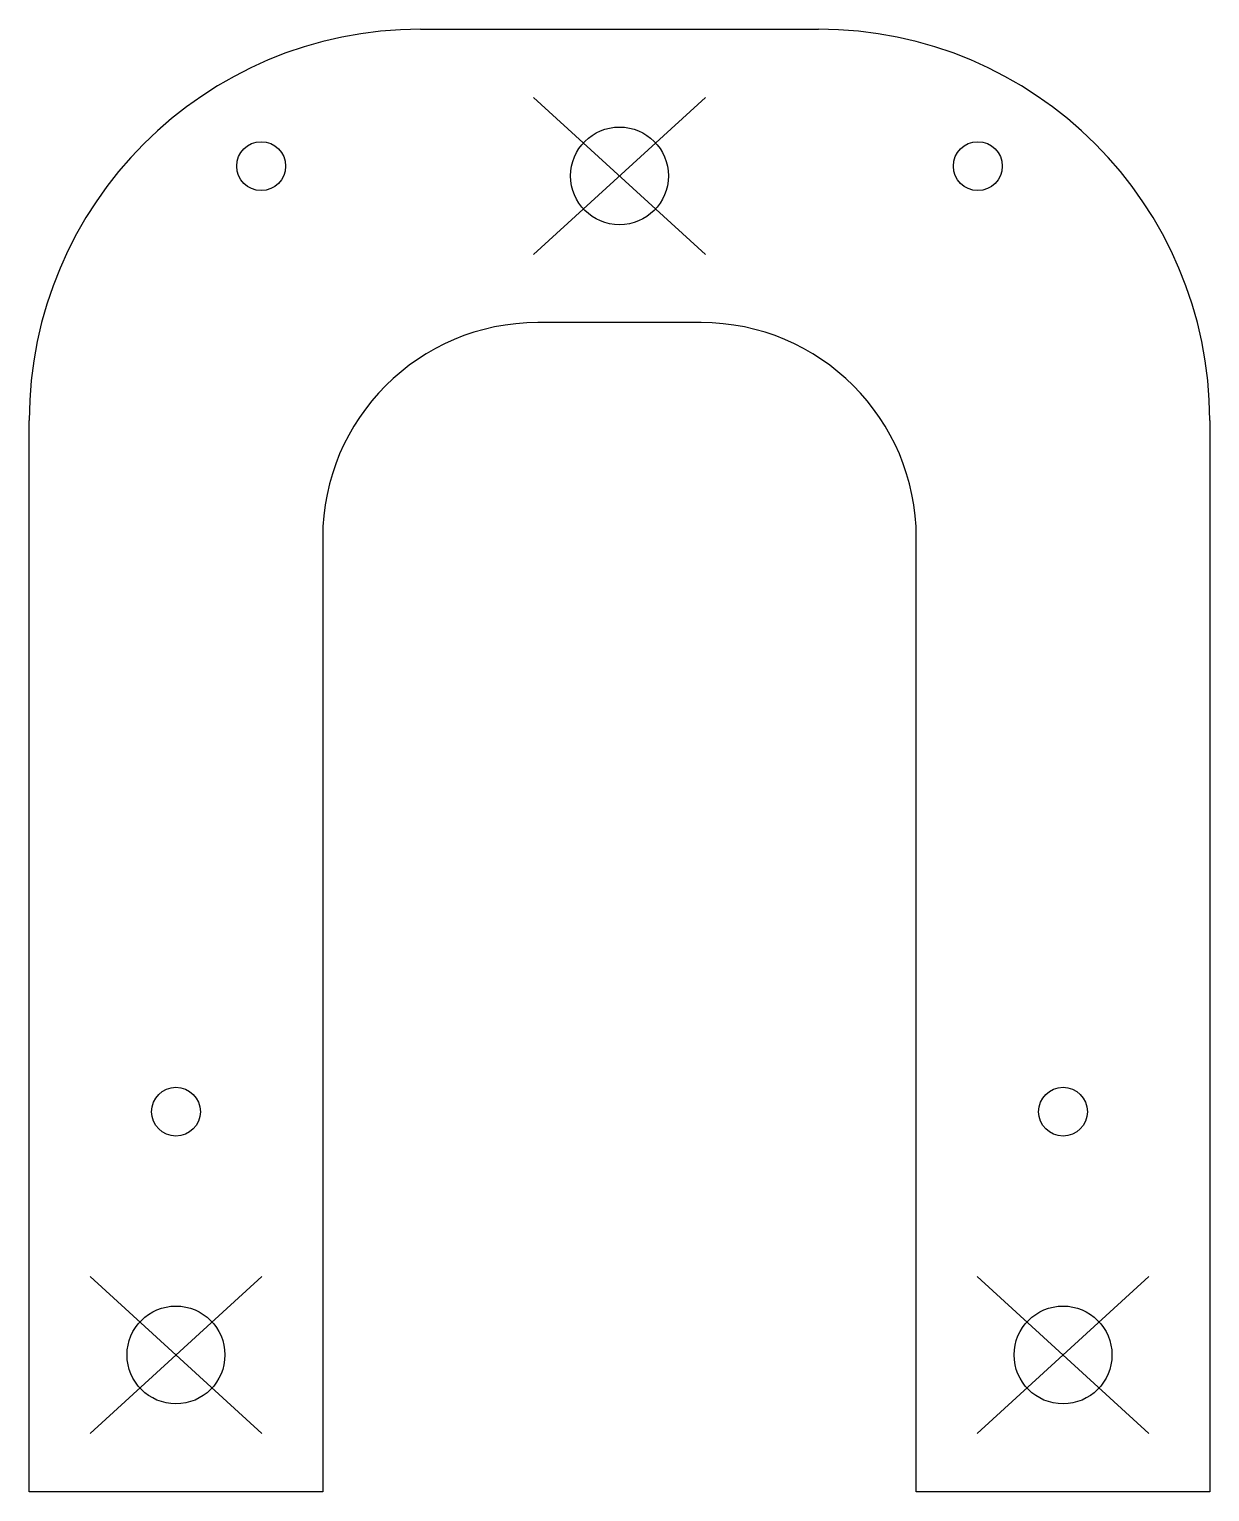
# Model space of a CAD drawing. Header units: millimetres. Extents: x -15 to 45.3, y 0 to 74.8.
import ezdxf

# ---------------------------------------------------------------- set-up
doc = ezdxf.new("R2010")
doc.units = ezdxf.units.MM
doc.header["$MEASUREMENT"] = 0
doc.layers.add('2D$2d inferiore', color=18, linetype='Continuous', true_color=0x000000)

msp = doc.modelspace()

# ---------------------------------------------------------------- linework, layer by layer
at = {"layer": '2D$2d inferiore'}
for p, q in [((19.341, 59.783), (11, 59.783)), ((0, 48.783), (0, 0)), ((30.341, 0), (30.341, 48.783))]:
    msp.add_line(p, q, dxfattribs=at)
for points in [[(5, 74.783), (25.341, 74.783)], [(10.782, 71.301), (19.559, 63.264)], [(19.559, 71.301), (10.782, 63.264)], [(-15, 0), (-15, 54.783)], [(45.341, 54.783), (45.341, 0)], [(-11.888, 11.014), (-3.112, 2.977)], [(-3.112, 11.014), (-11.888, 2.977)], [(33.453, 11.014), (42.229, 2.977)], [(42.229, 11.014), (33.453, 2.977)], [(0, 0), (-15, 0)], [(45.341, 0), (30.341, 0)]]:
    msp.add_lwpolyline(points, dxfattribs=at)
for centre, radius in [((15.17, 67.283), 2.5), ((-3.145, 67.783), 1.25), ((33.486, 67.783), 1.25), ((-7.5, 19.434), 1.25), ((37.841, 19.434), 1.25), ((-7.5, 6.995), 2.5), ((37.841, 6.995), 2.5)]:
    msp.add_circle(centre, radius, dxfattribs=at)
for centre, radius, start, end in [((5, 54.783), 20, 90, 180), ((25.341, 54.783), 20, 360, 90), ((11, 48.783), 11, 90, 180), ((19.341, 48.783), 11, 360, 90)]:
    msp.add_arc(centre, radius, start, end, dxfattribs=at)

doc.saveas('drawing.dxf')
